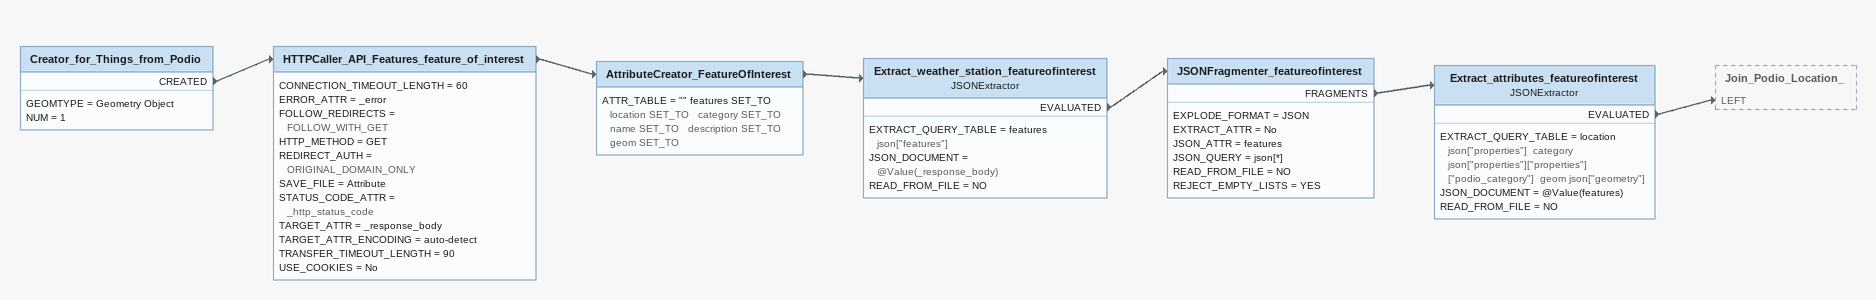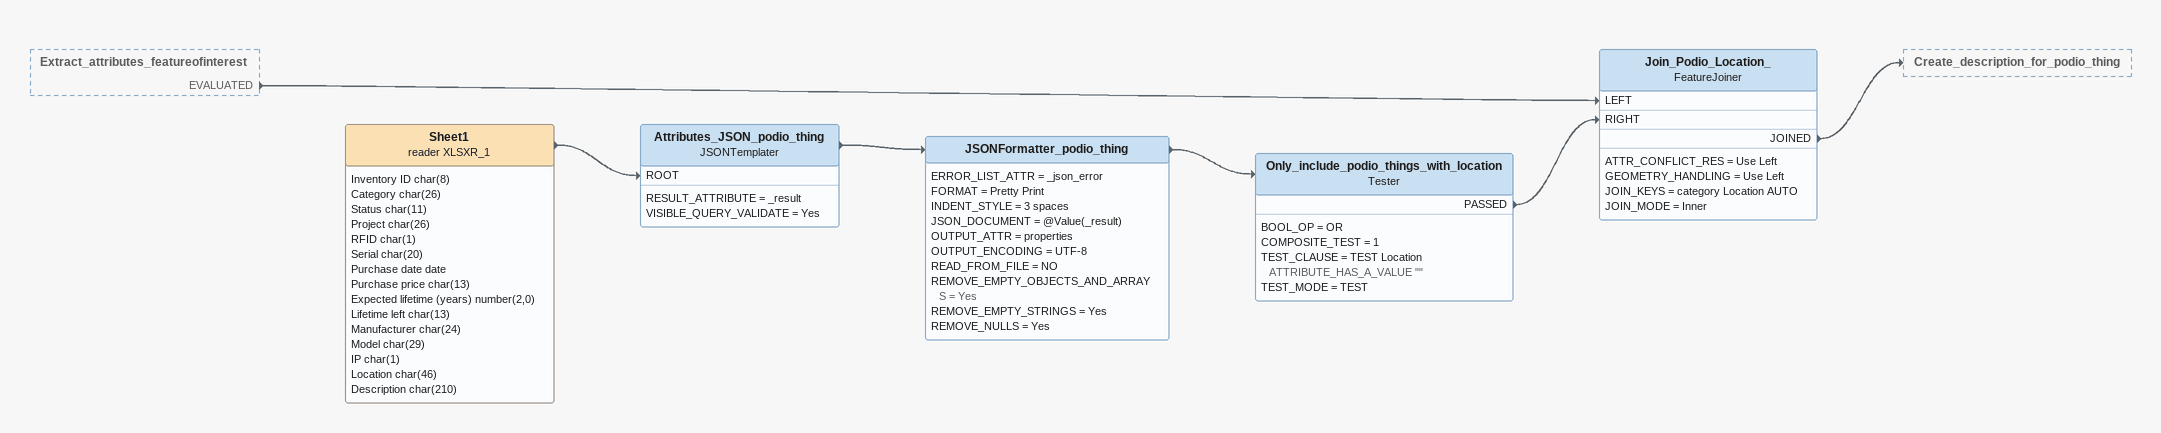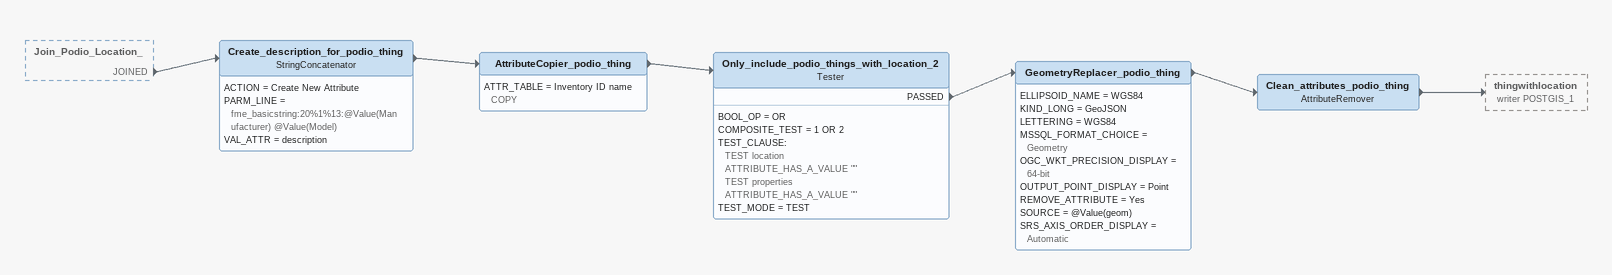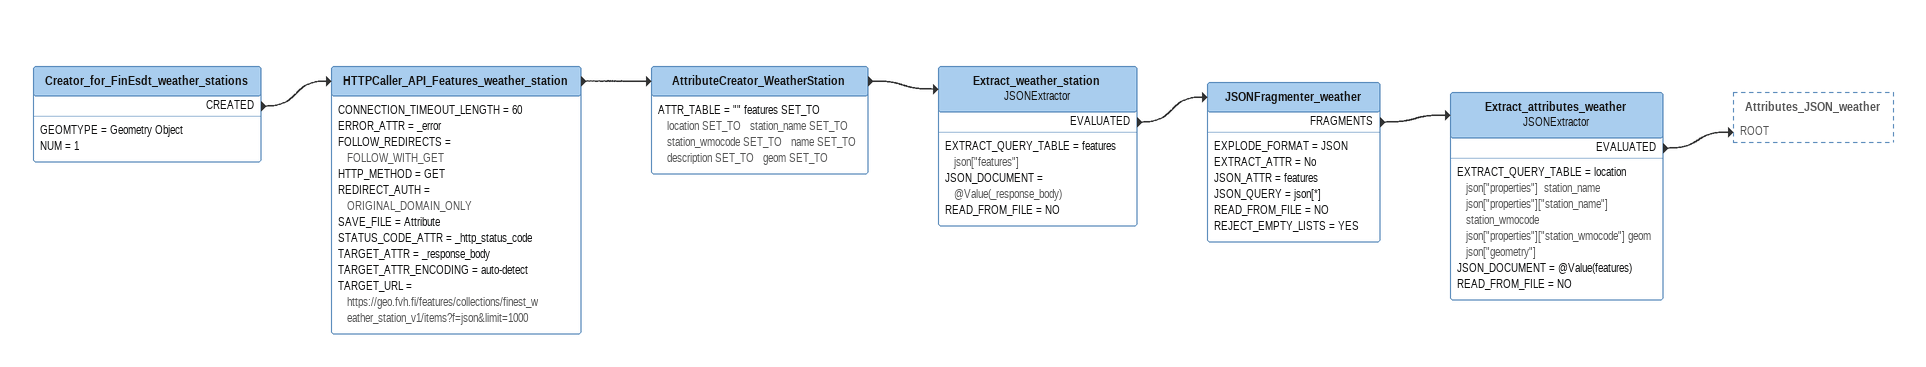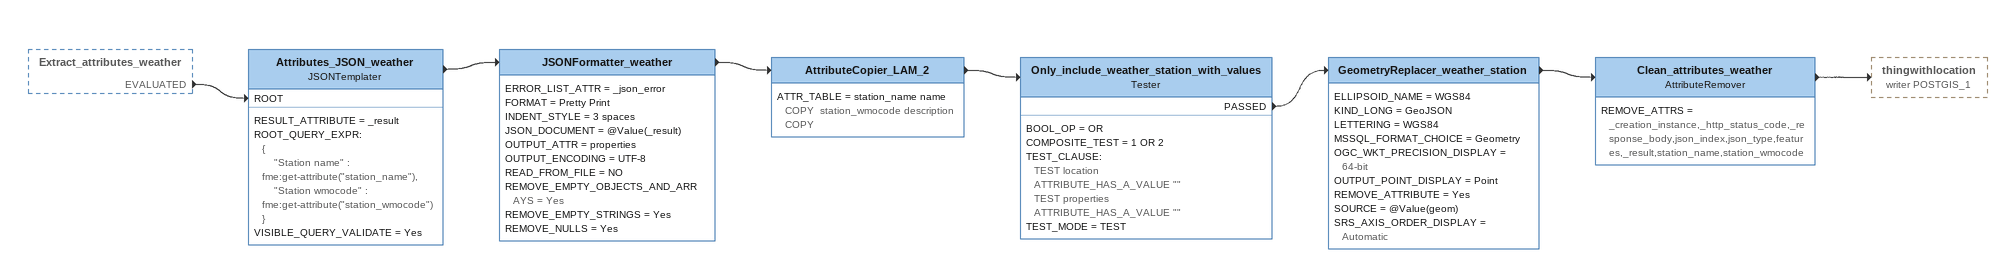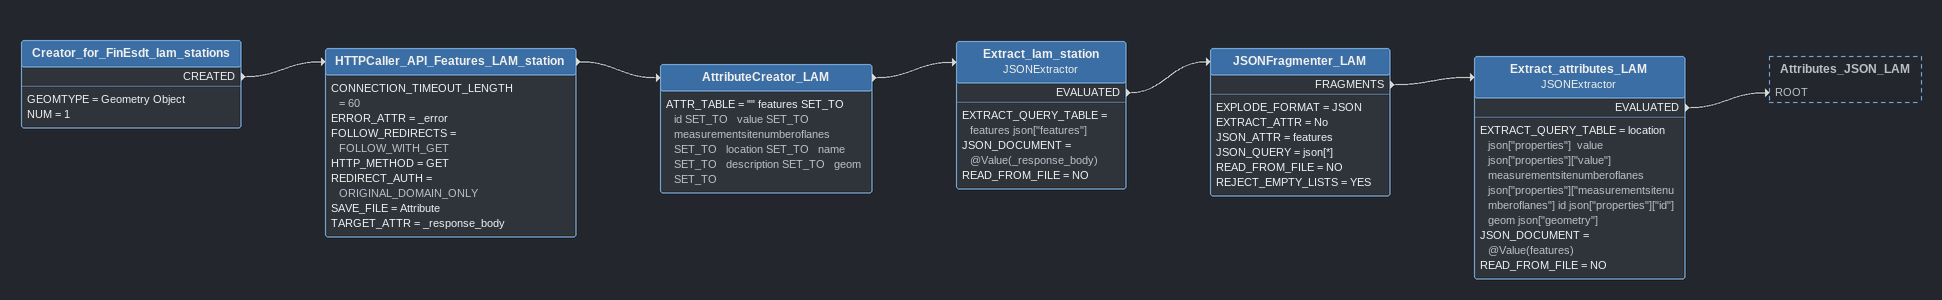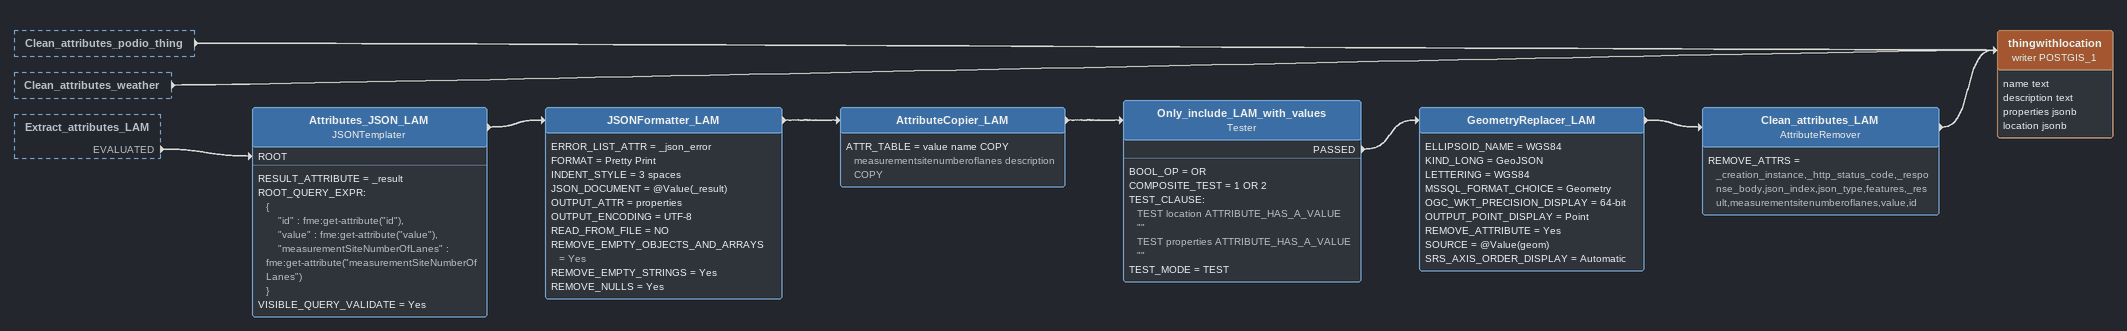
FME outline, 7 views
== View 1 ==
Creator_for_Things_from_Podio
    GEOMTYPE = Geometry Object
    NUM = 1
    CREATED -> HTTPCaller_API_Features_feature_of_interest
HTTPCaller_API_Features_feature_of_interest
    CONNECTION_TIMEOUT_LENGTH = 60
    ERROR_ATTR = _error
    FOLLOW_REDIRECTS = FOLLOW_WITH_GET
    HTTP_METHOD = GET
    REDIRECT_AUTH = ORIGINAL_DOMAIN_ONLY
    SAVE_FILE = Attribute
    STATUS_CODE_ATTR = _http_status_code
    TARGET_ATTR = _response_body
    TARGET_ATTR_ENCODING = auto-detect
    TRANSFER_TIMEOUT_LENGTH = 90
    USE_COOKIES = No
    -> AttributeCreator_FeatureOfInterest
AttributeCreator_FeatureOfInterest
    ATTR_TABLE = "" features SET_TO   location SET_TO   category SET_TO   name SET_TO   description SET_TO   geom SET_TO
    -> Extract_weather_station_featureofinterest
Extract_weather_station_featureofinterest: JSONExtractor
    EXTRACT_QUERY_TABLE = features json["features"]
    JSON_DOCUMENT = @Value(_response_body)
    READ_FROM_FILE = NO
    EVALUATED -> JSONFragmenter_featureofinterest
JSONFragmenter_featureofinterest
    EXPLODE_FORMAT = JSON
    EXTRACT_ATTR = No
    JSON_ATTR = features
    JSON_QUERY = json[*]
    READ_FROM_FILE = NO
    REJECT_EMPTY_LISTS = YES
    FRAGMENTS -> Extract_attributes_featureofinterest
Extract_attributes_featureofinterest: JSONExtractor
    EXTRACT_QUERY_TABLE = location json["properties"]  category json["properties"]["properties"] ["podio_category"]  geom json["geometry"]
    JSON_DOCUMENT = @Value(features)
    READ_FROM_FILE = NO
    EVALUATED -> Join_Podio_Location_ [LEFT]

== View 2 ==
Extract_attributes_featureofinterest [outside]
    EVALUATED -> Join_Podio_Location_ [LEFT]
Sheet1 (reader XLSXR_1)
    attributes: Inventory ID char(8), Category char(26), Status char(11), Project char(26), RFID char(1), Serial char(20), Purchase date date, Purchase price char(13), Expected lifetime (years) number(2,0), Lifetime left char(13), Manufacturer char(24), Model char(29), IP char(1), Location char(46), Description char(210)
    -> Attributes_JSON_podio_thing [ROOT]
Attributes_JSON_podio_thing: JSONTemplater
    RESULT_ATTRIBUTE = _result
    VISIBLE_QUERY_VALIDATE = Yes
    -> JSONFormatter_podio_thing
JSONFormatter_podio_thing
    ERROR_LIST_ATTR = _json_error
    FORMAT = Pretty Print
    INDENT_STYLE = 3 spaces
    JSON_DOCUMENT = @Value(_result)
    OUTPUT_ATTR = properties
    OUTPUT_ENCODING = UTF-8
    READ_FROM_FILE = NO
    REMOVE_EMPTY_OBJECTS_AND_ARRAYS = Yes
    REMOVE_EMPTY_STRINGS = Yes
    REMOVE_NULLS = Yes
    -> Only_include_podio_things_with_location
Only_include_podio_things_with_location: Tester
    BOOL_OP = OR
    COMPOSITE_TEST = 1
    TEST_CLAUSE = TEST Location ATTRIBUTE_HAS_A_VALUE ""
    TEST_MODE = TEST
    PASSED -> Join_Podio_Location_ [RIGHT]
Join_Podio_Location_: FeatureJoiner
    ATTR_CONFLICT_RES = Use Left
    GEOMETRY_HANDLING = Use Left
    JOIN_KEYS = category Location AUTO
    JOIN_MODE = Inner
    JOINED -> Create_description_for_podio_thing

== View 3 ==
Join_Podio_Location_ [outside]
    JOINED -> Create_description_for_podio_thing
Create_description_for_podio_thing: StringConcatenator
    ACTION = Create New Attribute
    PARM_LINE = fme_basicstring:20%1%13:@Value(Manufacturer) @Value(Model)
    VAL_ATTR = description
    -> AttributeCopier_podio_thing
AttributeCopier_podio_thing
    ATTR_TABLE = Inventory ID name COPY
    -> Only_include_podio_things_with_location_2
Only_include_podio_things_with_location_2: Tester
    BOOL_OP = OR
    COMPOSITE_TEST = 1 OR 2
    TEST_CLAUSE:
      TEST location ATTRIBUTE_HAS_A_VALUE ""
      TEST properties ATTRIBUTE_HAS_A_VALUE ""
    TEST_MODE = TEST
    PASSED -> GeometryReplacer_podio_thing
GeometryReplacer_podio_thing
    ELLIPSOID_NAME = WGS84
    KIND_LONG = GeoJSON
    LETTERING = WGS84
    MSSQL_FORMAT_CHOICE = Geometry
    OGC_WKT_PRECISION_DISPLAY = 64-bit
    OUTPUT_POINT_DISPLAY = Point
    REMOVE_ATTRIBUTE = Yes
    SOURCE = @Value(geom)
    SRS_AXIS_ORDER_DISPLAY = Automatic
    -> Clean_attributes_podio_thing
Clean_attributes_podio_thing: AttributeRemover
    -> thingwithlocation (writer POSTGIS_1)

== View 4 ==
Creator_for_FinEsdt_weather_stations
    GEOMTYPE = Geometry Object
    NUM = 1
    CREATED -> HTTPCaller_API_Features_weather_station
HTTPCaller_API_Features_weather_station
    CONNECTION_TIMEOUT_LENGTH = 60
    ERROR_ATTR = _error
    FOLLOW_REDIRECTS = FOLLOW_WITH_GET
    HTTP_METHOD = GET
    REDIRECT_AUTH = ORIGINAL_DOMAIN_ONLY
    SAVE_FILE = Attribute
    STATUS_CODE_ATTR = _http_status_code
    TARGET_ATTR = _response_body
    TARGET_ATTR_ENCODING = auto-detect
    TARGET_URL = https://geo.fvh.fi/features/collections/finest_weather_station_v1/items?f=json&limit=1000
    -> AttributeCreator_WeatherStation
AttributeCreator_WeatherStation
    ATTR_TABLE = "" features SET_TO   location SET_TO   station_name SET_TO   station_wmocode SET_TO   name SET_TO   description SET_TO   geom SET_TO
    -> Extract_weather_station
Extract_weather_station: JSONExtractor
    EXTRACT_QUERY_TABLE = features json["features"]
    JSON_DOCUMENT = @Value(_response_body)
    READ_FROM_FILE = NO
    EVALUATED -> JSONFragmenter_weather
JSONFragmenter_weather
    EXPLODE_FORMAT = JSON
    EXTRACT_ATTR = No
    JSON_ATTR = features
    JSON_QUERY = json[*]
    READ_FROM_FILE = NO
    REJECT_EMPTY_LISTS = YES
    FRAGMENTS -> Extract_attributes_weather
Extract_attributes_weather: JSONExtractor
    EXTRACT_QUERY_TABLE = location json["properties"]  station_name json["properties"]["station_name"] station_wmocode json["properties"]["station_wmocode"] geom json["geometry"]
    JSON_DOCUMENT = @Value(features)
    READ_FROM_FILE = NO
    EVALUATED -> Attributes_JSON_weather [ROOT]

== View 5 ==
Extract_attributes_weather [outside]
    EVALUATED -> Attributes_JSON_weather [ROOT]
Attributes_JSON_weather: JSONTemplater
    RESULT_ATTRIBUTE = _result
    ROOT_QUERY_EXPR:
      {
          "Station name" : fme:get-attribute("station_name"),
          "Station wmocode" : fme:get-attribute("station_wmocode")
      }
    VISIBLE_QUERY_VALIDATE = Yes
    -> JSONFormatter_weather
JSONFormatter_weather
    ERROR_LIST_ATTR = _json_error
    FORMAT = Pretty Print
    INDENT_STYLE = 3 spaces
    JSON_DOCUMENT = @Value(_result)
    OUTPUT_ATTR = properties
    OUTPUT_ENCODING = UTF-8
    READ_FROM_FILE = NO
    REMOVE_EMPTY_OBJECTS_AND_ARRAYS = Yes
    REMOVE_EMPTY_STRINGS = Yes
    REMOVE_NULLS = Yes
    -> AttributeCopier_LAM_2
AttributeCopier_LAM_2
    ATTR_TABLE = station_name name COPY  station_wmocode description COPY
    -> Only_include_weather_station_with_values
Only_include_weather_station_with_values: Tester
    BOOL_OP = OR
    COMPOSITE_TEST = 1 OR 2
    TEST_CLAUSE:
      TEST location ATTRIBUTE_HAS_A_VALUE ""
      TEST properties ATTRIBUTE_HAS_A_VALUE ""
    TEST_MODE = TEST
    PASSED -> GeometryReplacer_weather_station
GeometryReplacer_weather_station
    ELLIPSOID_NAME = WGS84
    KIND_LONG = GeoJSON
    LETTERING = WGS84
    MSSQL_FORMAT_CHOICE = Geometry
    OGC_WKT_PRECISION_DISPLAY = 64-bit
    OUTPUT_POINT_DISPLAY = Point
    REMOVE_ATTRIBUTE = Yes
    SOURCE = @Value(geom)
    SRS_AXIS_ORDER_DISPLAY = Automatic
    -> Clean_attributes_weather
Clean_attributes_weather: AttributeRemover
    REMOVE_ATTRS = _creation_instance,_http_status_code,_response_body,json_index,json_type,features,_result,station_name,station_wmocode
    -> thingwithlocation (writer POSTGIS_1)

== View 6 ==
Creator_for_FinEsdt_lam_stations
    GEOMTYPE = Geometry Object
    NUM = 1
    CREATED -> HTTPCaller_API_Features_LAM_station
HTTPCaller_API_Features_LAM_station
    CONNECTION_TIMEOUT_LENGTH = 60
    ERROR_ATTR = _error
    FOLLOW_REDIRECTS = FOLLOW_WITH_GET
    HTTP_METHOD = GET
    REDIRECT_AUTH = ORIGINAL_DOMAIN_ONLY
    SAVE_FILE = Attribute
    TARGET_ATTR = _response_body
    -> AttributeCreator_LAM
AttributeCreator_LAM
    ATTR_TABLE = "" features SET_TO   id SET_TO   value SET_TO   measurementsitenumberoflanes SET_TO   location SET_TO   name SET_TO   description SET_TO   geom SET_TO
    -> Extract_lam_station
Extract_lam_station: JSONExtractor
    EXTRACT_QUERY_TABLE = features json["features"]
    JSON_DOCUMENT = @Value(_response_body)
    READ_FROM_FILE = NO
    EVALUATED -> JSONFragmenter_LAM
JSONFragmenter_LAM
    EXPLODE_FORMAT = JSON
    EXTRACT_ATTR = No
    JSON_ATTR = features
    JSON_QUERY = json[*]
    READ_FROM_FILE = NO
    REJECT_EMPTY_LISTS = YES
    FRAGMENTS -> Extract_attributes_LAM
Extract_attributes_LAM: JSONExtractor
    EXTRACT_QUERY_TABLE = location json["properties"]  value json["properties"]["value"] measurementsitenumberoflanes json["properties"]["measurementsitenumberoflanes"] id json["properties"]["id"] geom json["geometry"]
    JSON_DOCUMENT = @Value(features)
    READ_FROM_FILE = NO
    EVALUATED -> Attributes_JSON_LAM [ROOT]

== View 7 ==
Clean_attributes_podio_thing [outside]
    -> thingwithlocation (writer POSTGIS_1)
Clean_attributes_weather [outside]
    -> thingwithlocation (writer POSTGIS_1)
Extract_attributes_LAM [outside]
    EVALUATED -> Attributes_JSON_LAM [ROOT]
Attributes_JSON_LAM: JSONTemplater
    RESULT_ATTRIBUTE = _result
    ROOT_QUERY_EXPR:
      {
          "id" : fme:get-attribute("id"),
          "value" : fme:get-attribute("value"),
          "measurementSiteNumberOfLanes" : fme:get-attribute("measurementSiteNumberOfLanes")
      }
    VISIBLE_QUERY_VALIDATE = Yes
    -> JSONFormatter_LAM
JSONFormatter_LAM
    ERROR_LIST_ATTR = _json_error
    FORMAT = Pretty Print
    INDENT_STYLE = 3 spaces
    JSON_DOCUMENT = @Value(_result)
    OUTPUT_ATTR = properties
    OUTPUT_ENCODING = UTF-8
    READ_FROM_FILE = NO
    REMOVE_EMPTY_OBJECTS_AND_ARRAYS = Yes
    REMOVE_EMPTY_STRINGS = Yes
    REMOVE_NULLS = Yes
    -> AttributeCopier_LAM
AttributeCopier_LAM
    ATTR_TABLE = value name COPY  measurementsitenumberoflanes description COPY
    -> Only_include_LAM_with_values
Only_include_LAM_with_values: Tester
    BOOL_OP = OR
    COMPOSITE_TEST = 1 OR 2
    TEST_CLAUSE:
      TEST location ATTRIBUTE_HAS_A_VALUE ""
      TEST properties ATTRIBUTE_HAS_A_VALUE ""
    TEST_MODE = TEST
    PASSED -> GeometryReplacer_LAM
GeometryReplacer_LAM
    ELLIPSOID_NAME = WGS84
    KIND_LONG = GeoJSON
    LETTERING = WGS84
    MSSQL_FORMAT_CHOICE = Geometry
    OGC_WKT_PRECISION_DISPLAY = 64-bit
    OUTPUT_POINT_DISPLAY = Point
    REMOVE_ATTRIBUTE = Yes
    SOURCE = @Value(geom)
    SRS_AXIS_ORDER_DISPLAY = Automatic
    -> Clean_attributes_LAM
Clean_attributes_LAM: AttributeRemover
    REMOVE_ATTRS = _creation_instance,_http_status_code,_response_body,json_index,json_type,features,_result,measurementsitenumberoflanes,value,id
    -> thingwithlocation (writer POSTGIS_1)
thingwithlocation (writer POSTGIS_1)
    attributes: name text, description text, properties jsonb, location jsonb
